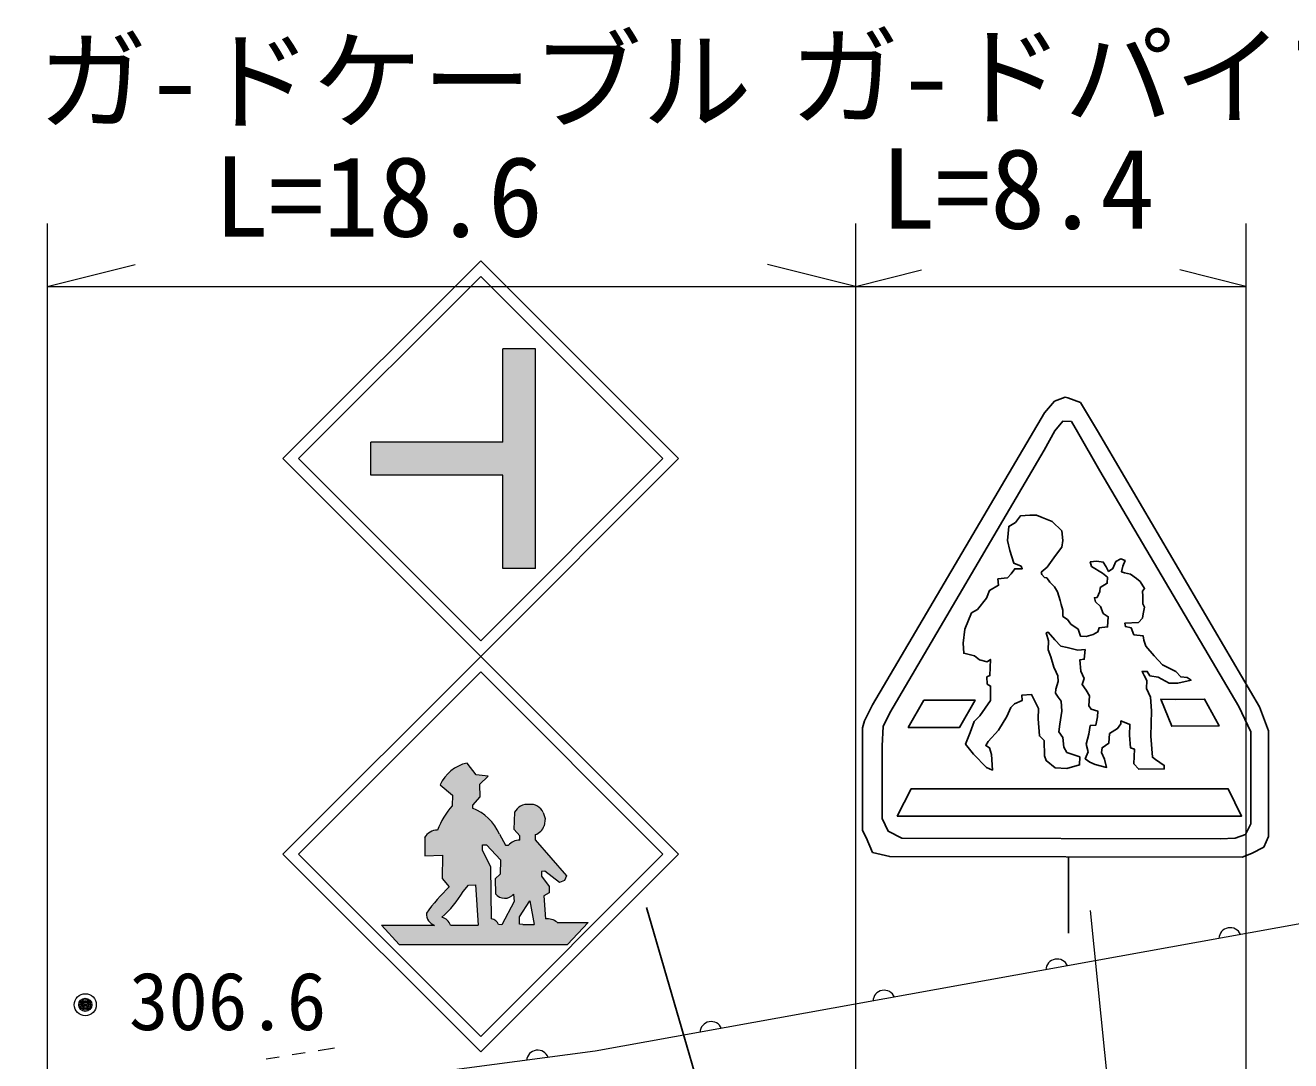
# Model space of a CAD drawing. Units: millimetres, scale not verified. Extents: x 40000 to 680000, y 20000 to 380000.
# Drawn here: x 244540 to 273334, y 312339 to 335898 of the extents above; entities that cross this region are included whole.
import ezdxf
from ezdxf.enums import TextEntityAlignment as Align

# ---------------------------------------------------------------- set-up
doc = ezdxf.new("R2010")
doc.units = ezdxf.units.MM
doc.header["$LTSCALE"] = 1000
doc.header["$PDMODE"] = 32
doc.header["$PDSIZE"] = 500
for name, color, linetype, lineweight in [('M-BGD', 7, 'Continuous', 13), ('M-STR-HTXT', 7, 'Continuous', 13), ('M-STR-STRC', 7, 'Continuous', 13)]:
    doc.layers.add(name, color=color, linetype=linetype, lineweight=lineweight)
doc.styles.add('ＭＳ ゴシック', font='')
doc.styles.get('ＭＳ ゴシック').set_extended_font_data('MS Gothic')

msp = doc.modelspace()

# ---------------------------------------------------------------- hatches: boundary and pattern name
at = {"layer": 'M-STR-STRC'}
for points in [[(252402, 326414), (255402, 326414), (255402, 328539), (256152, 328539), (256152, 323539), (255402, 323539), (255402, 325664), (252402, 325664)], [(254624, 316334), (254786, 316340), (254846, 315420), (255306, 315437), (255305, 315440), (255304, 315443), (255303, 315446), (255301, 315449), (255300, 315453), (255299, 315456), (255298, 315459), (255296, 315462), (255295, 315465), (255293, 315468), (255292, 315470), (255290, 315473), (255288, 315476), (255287, 315479), (255285, 315482), (255283, 315485), (255281, 315487), (255279, 315490), (255277, 315493), (255275, 315495), (255273, 315498), (255271, 315501), (255269, 315503), (255267, 315506), (255264, 315508), (255262, 315510), (255260, 315513), (255258, 315515), (255255, 315517), (255253, 315520), (255250, 315522), (255248, 315524), (255245, 315526), (255243, 315528), (255240, 315530), (255237, 315532), (255235, 315534), (255232, 315536), (255229, 315538), (255226, 315540), (255223, 315542), (255221, 315543), (255218, 315545), (255215, 315546), (255212, 315548), (255209, 315549), (255206, 315551), (255203, 315552), (255200, 315554), (255197, 315555), (255194, 315556), (255191, 315557), (255188, 315558), (255184, 315559), (255181, 315560), (255178, 315561), (255175, 315562), (255172, 315563), (255168, 315564), (255165, 315565), (255162, 315565), (255159, 315566), (255155, 315567), (255152, 315567), (255149, 315567), (255135, 316743), (254943, 317130), (254945, 317251), (255031, 317254), (255353, 316909), (255347, 316581), (255232, 316474), (255238, 316137), (255241, 316134), (255244, 316130), (255246, 316127), (255249, 316123), (255252, 316120), (255256, 316116), (255259, 316113), (255262, 316110), (255265, 316107), (255268, 316104), (255272, 316101), (255275, 316098), (255279, 316095), (255282, 316092), (255286, 316089), (255289, 316086), (255293, 316083), (255297, 316081), (255300, 316078), (255304, 316076), (255308, 316073), (255312, 316071), (255316, 316069), (255320, 316066), (255324, 316064), (255328, 316062), (255332, 316060), (255336, 316058), (255340, 316056), (255344, 316055), (255348, 316053), (255353, 316051), (255357, 316050), (255361, 316048), (255365, 316047), (255370, 316045), (255374, 316044), (255379, 316043), (255383, 316042), (255387, 316041), (255392, 316040), (255396, 316039), (255401, 316038), (255405, 316037), (255410, 316036), (255414, 316036), (255419, 316035), (255423, 316035), (255428, 316035), (255432, 316034), (255437, 316034), (255441, 316034), (255446, 316034), (255450, 316034), (255455, 316034), (255460, 316034), (255464, 316035), (255469, 316035), (255473, 316035), (255478, 316036), (255482, 316036), (255487, 316037), (255491, 316038), (255496, 316039), (255500, 316040), (255504, 316041), (255509, 316042), (255513, 316043), (255518, 316044), (255522, 316045), (255526, 316047), (255531, 316048), (255535, 316050), (255539, 316051), (255543, 316053), (255548, 316055), (255552, 316056), (255556, 316058), (255560, 316060), (255564, 316062), (255568, 316064), (255572, 316067), (255576, 316069), (255580, 316071), (255584, 316074), (255588, 316076), (255591, 316079), (255595, 316081), (255599, 316084), (255602, 316086), (255606, 316089), (255610, 316092), (255613, 316095), (255617, 316098), (255620, 316101), (255623, 316104), (255627, 316107), (255630, 316110), (255633, 316114), (255636, 316117), (255639, 316120), (255642, 316124), (255645, 316127), (255648, 316131), (255649, 316131), (255666, 315963), (255386, 315434), (255785, 315446), (255782, 315614), (256018, 315975), (256120, 315442), (256639, 315487), (256634, 315491), (256629, 315495), (256623, 315499), (256618, 315503), (256613, 315506), (256607, 315510), (256602, 315513), (256596, 315517), (256591, 315520), (256585, 315523), (256579, 315526), (256573, 315529), (256568, 315532), (256562, 315535), (256556, 315537), (256550, 315540), (256544, 315542), (256538, 315545), (256532, 315547), (256526, 315549), (256519, 315551), (256513, 315553), (256507, 315555), (256501, 315556), (256494, 315558), (256488, 315560), (256482, 315561), (256475, 315562), (256469, 315563), (256463, 315564), (256456, 315565), (256450, 315566), (256443, 315567), (256437, 315567), (256430, 315568), (256424, 315568), (256417, 315568), (256411, 315569), (256404, 315569), (256398, 315568), (256391, 315568), (256385, 315568), (256378, 315568), (256373, 315567), (256340, 316087), (256458, 316161), (256458, 316306), (256287, 316539), (256287, 316646), (256364, 316649), (256698, 316391), (256807, 316436), (256857, 316548), (256142, 317362), (256142, 317483), (256147, 317485), (256153, 317487), (256158, 317489), (256163, 317491), (256169, 317493), (256174, 317496), (256179, 317498), (256184, 317501), (256189, 317504), (256194, 317506), (256199, 317509), (256204, 317512), (256209, 317515), (256214, 317518), (256219, 317521), (256223, 317525), (256228, 317528), (256233, 317532), (256237, 317535), (256242, 317539), (256246, 317542), (256250, 317546), (256255, 317550), (256259, 317554), (256263, 317558), (256267, 317562), (256271, 317566), (256275, 317570), (256279, 317574), (256283, 317579), (256286, 317583), (256290, 317587), (256294, 317592), (256297, 317596), (256300, 317601), (256304, 317606), (256307, 317610), (256310, 317615), (256313, 317620), (256316, 317625), (256319, 317630), (256322, 317635), (256325, 317640), (256327, 317645), (256330, 317650), (256332, 317655), (256335, 317661), (256337, 317666), (256339, 317671), (256341, 317677), (256343, 317682), (256344, 317685), (256367, 317852), (256321, 317985), (256319, 317990), (256317, 317995), (256315, 317999), (256312, 318004), (256310, 318009), (256308, 318014), (256305, 318018), (256302, 318023), (256300, 318027), (256297, 318032), (256294, 318036), (256291, 318040), (256288, 318045), (256285, 318049), (256282, 318053), (256279, 318057), (256275, 318062), (256272, 318066), (256269, 318070), (256265, 318073), (256262, 318077), (256258, 318081), (256254, 318085), (256250, 318089), (256247, 318092), (256243, 318096), (256239, 318099), (256235, 318103), (256231, 318106), (256227, 318109), (256222, 318112), (256218, 318115), (256214, 318118), (256210, 318121), (256205, 318124), (256201, 318127), (256196, 318130), (256192, 318132), (256187, 318135), (256182, 318138), (256178, 318140), (256173, 318142), (256168, 318145), (256163, 318147), (256159, 318149), (256154, 318151), (256149, 318153), (256144, 318154), (256139, 318156), (256134, 318158), (256129, 318159), (256124, 318161), (256119, 318162), (256114, 318164), (256109, 318165), (256104, 318166), (256098, 318167), (256093, 318168), (256088, 318169), (256083, 318169), (256078, 318170), (256072, 318171), (256067, 318171), (256062, 318172), (256057, 318172), (256051, 318172), (256046, 318172), (256041, 318172), (256036, 318172), (256030, 318172), (256025, 318172), (256020, 318171), (256015, 318171), (256009, 318170), (256004, 318170), (256004, 318170), (255998, 318170), (255992, 318171), (255986, 318171), (255981, 318171), (255975, 318171), (255969, 318172), (255963, 318171), (255958, 318171), (255952, 318171), (255946, 318171), (255940, 318170), (255935, 318170), (255929, 318169), (255923, 318168), (255917, 318168), (255912, 318167), (255906, 318166), (255900, 318164), (255895, 318163), (255889, 318162), (255884, 318160), (255878, 318159), (255873, 318157), (255867, 318155), (255862, 318154), (255856, 318152), (255851, 318150), (255845, 318148), (255840, 318145), (255835, 318143), (255830, 318141), (255824, 318138), (255819, 318136), (255814, 318133), (255809, 318130), (255804, 318127), (255799, 318125), (255794, 318122), (255789, 318118), (255785, 318115), (255780, 318112), (255775, 318109), (255770, 318105), (255766, 318102), (255761, 318098), (255757, 318095), (255753, 318091), (255748, 318087), (255744, 318083), (255740, 318079), (255736, 318075), (255732, 318071), (255728, 318067), (255724, 318063), (255720, 318058), (255716, 318054), (255713, 318049), (255709, 318045), (255706, 318040), (255702, 318036), (255699, 318031), (255695, 318026), (255692, 318022), (255689, 318017), (255686, 318012), (255683, 318007), (255680, 318002), (255678, 317997), (255675, 317992), (255675, 317991), (255663, 317598), (255790, 317454), (255790, 317356), (255785, 317356), (255780, 317357), (255775, 317357), (255770, 317357), (255765, 317357), (255760, 317357), (255755, 317357), (255750, 317356), (255745, 317356), (255740, 317355), (255735, 317355), (255730, 317354), (255725, 317354), (255720, 317353), (255715, 317352), (255710, 317351), (255705, 317350), (255700, 317349), (255695, 317348), (255690, 317346), (255685, 317345), (255681, 317343), (255676, 317342), (255671, 317340), (255666, 317338), (255662, 317337), (255657, 317335), (255652, 317333), (255648, 317331), (255643, 317329), (255639, 317326), (255634, 317324), (255630, 317322), (255625, 317319), (255621, 317317), (255617, 317314), (255612, 317312), (255608, 317309), (255604, 317306), (255600, 317303), (255596, 317300), (255592, 317297), (255588, 317294), (255584, 317291), (255580, 317288), (255576, 317284), (255573, 317281), (255569, 317278), (255565, 317274), (255562, 317270), (255558, 317267), (255555, 317263), (255551, 317259), (255548, 317256), (255545, 317252), (255542, 317248), (255539, 317244), (255536, 317240), (255467, 317240), (255328, 317494), (255320, 317512), (255312, 317530), (255304, 317547), (255295, 317565), (255286, 317582), (255276, 317599), (255267, 317616), (255257, 317633), (255246, 317649), (255236, 317666), (255225, 317682), (255214, 317698), (255202, 317714), (255191, 317729), (255179, 317745), (255166, 317760), (255154, 317775), (255141, 317790), (255128, 317804), (255115, 317818), (255101, 317832), (255088, 317846), (255074, 317860), (255059, 317873), (255045, 317886), (255030, 317899), (255015, 317912), (255000, 317924), (254985, 317936), (254969, 317948), (254954, 317959), (254938, 317970), (254922, 317981), (254905, 317992), (254889, 318002), (254872, 318012), (254855, 318022), (254838, 318032), (254821, 318041), (254804, 318050), (254786, 318058), (254768, 318067), (254751, 318075), (254733, 318082), (254716, 318089), (254716, 318152), (254884, 318343), (254872, 318626), (255075, 318817), (254798, 318840), (254591, 319111), (254576, 319108), (254561, 319104), (254547, 319101), (254532, 319097), (254518, 319092), (254503, 319088), (254489, 319083), (254475, 319078), (254461, 319073), (254447, 319067), (254433, 319062), (254419, 319056), (254405, 319049), (254391, 319043), (254378, 319036), (254365, 319029), (254351, 319022), (254338, 319015), (254325, 319007), (254312, 318999), (254300, 318991), (254287, 318983), (254275, 318974), (254262, 318966), (254250, 318957), (254238, 318948), (254226, 318938), (254215, 318929), (254203, 318919), (254192, 318909), (254181, 318899), (254170, 318888), (254159, 318878), (254149, 318867), (254138, 318856), (254128, 318845), (254118, 318834), (254108, 318822), (254099, 318811), (254089, 318799), (254080, 318787), (254071, 318775), (254062, 318763), (254054, 318750), (254045, 318738), (254037, 318725), (254029, 318712), (254022, 318699), (254014, 318686), (254007, 318673), (254000, 318660), (253993, 318646), (253987, 318632), (253981, 318619), (253979, 318615), (254262, 318384), (254256, 318142), (254236, 318119), (254217, 318096), (254198, 318073), (254179, 318049), (254161, 318026), (254143, 318002), (254126, 317977), (254109, 317952), (254092, 317927), (254076, 317902), (254061, 317876), (254046, 317850), (254031, 317824), (254017, 317798), (254003, 317771), (253990, 317744), (253977, 317717), (253965, 317690), (253953, 317662), (253941, 317635), (253930, 317607), (253921, 317582), (253916, 317582), (253910, 317582), (253905, 317582), (253900, 317582), (253894, 317582), (253889, 317582), (253883, 317582), (253878, 317582), (253873, 317581), (253867, 317581), (253862, 317580), (253857, 317579), (253851, 317578), (253846, 317577), (253841, 317576), (253836, 317575), (253830, 317574), (253825, 317573), (253820, 317571), (253815, 317570), (253810, 317568), (253804, 317567), (253799, 317565), (253794, 317563), (253789, 317561), (253784, 317559), (253779, 317557), (253774, 317555), (253770, 317553), (253765, 317551), (253760, 317548), (253755, 317546), (253750, 317543), (253746, 317540), (253741, 317538), (253737, 317535), (253732, 317532), (253728, 317529), (253723, 317526), (253719, 317523), (253714, 317519), (253710, 317516), (253706, 317513), (253702, 317509), (253698, 317506), (253694, 317502), (253690, 317499), (253686, 317495), (253682, 317491), (253678, 317487), (253675, 317483), (253671, 317479), (253668, 317475), (253664, 317471), (253661, 317467), (253657, 317463), (253654, 317458), (253651, 317454), (253648, 317450), (253645, 317445), (253642, 317441), (253639, 317436), (253636, 317432), (253634, 317427), (253631, 317422), (253628, 317418), (253627, 317414), (253627, 316999), (254031, 317016), (254025, 316485), (254187, 316295), (254138, 316249), (254091, 316202), (254044, 316154), (253998, 316105), (253953, 316056), (253909, 316006), (253866, 315955), (253824, 315903), (253782, 315851), (253742, 315798), (253702, 315744), (253667, 315694), (253667, 315690), (253667, 315685), (253667, 315680), (253667, 315675), (253667, 315670), (253667, 315666), (253667, 315661), (253668, 315656), (253668, 315651), (253669, 315647), (253669, 315642), (253670, 315637), (253671, 315632), (253672, 315628), (253673, 315623), (253674, 315618), (253675, 315614), (253676, 315609), (253677, 315604), (253679, 315600), (253680, 315595), (253682, 315591), (253683, 315586), (253685, 315582), (253687, 315577), (253689, 315573), (253691, 315568), (253693, 315564), (253695, 315560), (253697, 315555), (253699, 315551), (253701, 315547), (253704, 315543), (253706, 315539), (253709, 315534), (253711, 315530), (253714, 315526), (253716, 315523), (253719, 315519), (253722, 315515), (253725, 315511), (253728, 315507), (253731, 315503), (253734, 315500), (253737, 315496), (253741, 315493), (253744, 315489), (253747, 315486), (253751, 315482), (253754, 315479), (253758, 315476), (253761, 315473), (253765, 315470), (253769, 315467), (253772, 315464), (253776, 315461), (253780, 315458), (253784, 315455), (253788, 315452), (253792, 315450), (253796, 315447), (253800, 315445), (253804, 315442), (253808, 315440), (253813, 315438), (253817, 315435), (253821, 315433), (253825, 315431), (253830, 315429), (253834, 315427), (253839, 315425), (253843, 315424), (253848, 315422), (253852, 315420), (253854, 315420), (254215, 315420), (254214, 315424), (254212, 315429), (254211, 315433), (254209, 315437), (254207, 315442), (254205, 315446), (254203, 315450), (254201, 315455), (254199, 315459), (254197, 315463), (254195, 315467), (254192, 315471), (254190, 315476), (254188, 315480), (254185, 315484), (254183, 315488), (254180, 315491), (254177, 315495), (254174, 315499), (254171, 315503), (254169, 315507), (254166, 315510), (254162, 315514), (254159, 315518), (254156, 315521), (254153, 315524), (254150, 315528), (254146, 315531), (254143, 315534), (254139, 315538), (254136, 315541), (254132, 315544), (254129, 315547), (254125, 315550), (254121, 315553), (254117, 315556), (254114, 315558), (254110, 315561), (254106, 315564), (254102, 315566), (254098, 315569), (254094, 315571), (254090, 315574), (254085, 315576), (254081, 315578), (254077, 315580), (254073, 315582), (254069, 315584), (254064, 315586), (254060, 315588), (254055, 315590), (254051, 315592), (254047, 315593), (254042, 315595), (254038, 315596), (254033, 315597), (254028, 315599), (254024, 315600), (254019, 315601), (254018, 315601), (254049, 315629), (254079, 315657), (254109, 315685), (254138, 315714), (254167, 315744), (254195, 315774), (254223, 315804), (254250, 315835), (254277, 315867), (254303, 315898), (254328, 315931), (254353, 315964), (254378, 315997), (254401, 316030), (254425, 316064), (254447, 316099), (254469, 316134), (254491, 316169), (254503, 316190)], [(256876, 314980), (257349, 315487), (256639, 315487), (256120, 315442), (255861, 315442), (255785, 315446), (255386, 315434), (255306, 315437), (254846, 315420), (254215, 315420), (253854, 315420), (252648, 315420), (253043, 314980)]]:
    msp.add_hatch(color=256, dxfattribs=at).paths.add_polyline_path(points)

# ---------------------------------------------------------------- linework, layer by layer
at = {"layer": 'M-BGD'}
for p, q in [((268767, 315753), (270711, 296537)), ((250019, 312381), (250315, 312429)), ((250611, 312477), (250907, 312525)), ((251203, 312573), (251573, 312632))]:
    msp.add_line(p, q, dxfattribs=at)
msp.add_lwpolyline([(319412, 302407), (315509, 307498), (312797, 309904), (308381, 312583), (306287, 313390), (302170, 313637), (285441, 315753), (276020, 315902), (257507, 312553), (244168, 310788), (240370, 310340), (235016, 310698), (230141, 311805)], dxfattribs=at)
for radius in [150, 120, 90, 60, 30, 20]:
    msp.add_circle((245905, 313612), radius, dxfattribs=at)
for centre, start, end in [((271955, 315110), 22.9364, 177.5756), ((268018, 314397), 22.9364, 177.5756), ((264082, 313685), 22.9364, 177.5756), ((260146, 312973), 22.9364, 177.5756), ((256198, 312323), 20.2161, 174.8553)]:
    msp.add_arc(centre, 256, start, end, dxfattribs=at)
msp.add_point((245905, 313612), dxfattribs=at)
at = {"layer": 'M-STR-HTXT'}
for p, q in [((245036, 331385), (245036, 301988)), ((263430, 331385), (263430, 301988)), ((272312, 331385), (272312, 301988)), ((245036, 329958), (247036, 330458)), ((263430, 329958), (261430, 330458)), ((263430, 329958), (264930, 330333)), ((272312, 329958), (270812, 330333)), ((245036, 329958), (263430, 329958)), ((263430, 329958), (272312, 329958))]:
    msp.add_line(p, q, dxfattribs=at)
at = {"layer": 'M-STR-STRC'}
for p, q in [((250403, 326039), (254903, 330539)), ((259403, 326039), (254903, 330539)), ((250756, 326039), (254903, 330186)), ((259050, 326039), (254903, 330186)), ((256152, 328539), (255402, 328539)), ((255402, 326414), (255402, 328539)), ((256152, 323539), (256152, 328539)), ((252402, 325664), (252402, 326414)), ((255402, 326414), (252402, 326414)), ((250403, 326039), (254903, 321539)), ((250756, 326039), (254903, 321892)), ((254903, 321892), (259050, 326039)), ((254903, 321539), (259403, 326039)), ((255402, 325664), (252402, 325664)), ((255402, 323539), (255402, 325664)), ((256152, 323539), (255402, 323539)), ((250403, 317039), (254903, 321539)), ((259403, 317039), (254903, 321539)), ((250757, 317039), (254903, 321185)), ((259050, 317039), (254903, 321185)), ((254798, 318840), (254591, 319111)), ((255075, 318817), (254798, 318840)), ((255075, 318817), (254872, 318626)), ((253979, 318615), (254262, 318384)), ((254872, 318626), (254884, 318343)), ((254262, 318384), (254256, 318142)), ((254884, 318343), (254716, 318152)), ((254716, 318152), (254716, 318089)), ((255663, 317598), (255675, 317991)), ((256321, 317985), (256367, 317852)), ((256367, 317852), (256344, 317685)), ((253627, 317414), (253627, 316999)), ((255328, 317494), (255467, 317240)), ((255790, 317454), (255663, 317598)), ((255790, 317356), (255790, 317454)), ((256142, 317483), (256142, 317362)), ((256142, 317362), (256857, 316548)), ((250403, 317039), (254903, 312538)), ((250757, 317039), (254903, 312892)), ((254903, 312892), (259050, 317039)), ((254903, 312539), (259403, 317039)), ((254943, 317130), (254945, 317251)), ((255135, 316743), (254943, 317130)), ((254945, 317251), (255031, 317254)), ((255031, 317254), (255353, 316909)), ((255467, 317240), (255536, 317240)), ((253627, 316999), (254031, 317016)), ((254031, 317016), (254025, 316485)), ((255149, 315567), (255135, 316743)), ((255353, 316909), (255347, 316581)), ((254025, 316485), (254187, 316295)), ((255347, 316581), (255232, 316474)), ((255232, 316474), (255238, 316137)), ((256364, 316649), (256287, 316646)), ((256287, 316646), (256287, 316539)), ((256287, 316539), (256458, 316306)), ((256698, 316391), (256364, 316649)), ((256857, 316548), (256807, 316436)), ((254503, 316190), (254624, 316334)), ((254624, 316334), (254786, 316340)), ((254786, 316340), (254846, 315420)), ((256458, 316161), (256340, 316087)), ((256458, 316306), (256458, 316161)), ((256807, 316436), (256698, 316391)), ((255666, 315963), (255386, 315434)), ((255649, 316131), (255666, 315963)), ((255782, 315614), (256018, 315975)), ((256018, 315975), (256120, 315442)), ((256340, 316087), (256373, 315567)), ((255785, 315446), (255782, 315614)), ((252648, 315420), (253854, 315420)), ((252648, 315420), (253043, 314980)), ((254215, 315420), (254846, 315420)), ((255386, 315434), (255306, 315437)), ((255861, 315442), (255785, 315446)), ((255861, 315442), (256120, 315442)), ((256639, 315487), (257349, 315487)), ((257349, 315487), (256876, 314980)), ((253043, 314980), (256876, 314980))]:
    msp.add_line(p, q, dxfattribs=at)
at = {"layer": 'M-STR-STRC', "lineweight": 25}
for p, q in [((268277, 316978), (268277, 315240)), ((258673, 315823), (264266, 296658))]:
    msp.add_line(p, q, dxfattribs=at)
for points in [[(268262, 327420), (268547, 327313), (268937, 326668), (272621, 320394), (272832, 319846), (272832, 317441), (272724, 317200), (272442, 317052), (272227, 316971), (264209, 316985), (263820, 317079), (263672, 317415), (263592, 317576), (263592, 319913), (263632, 320074), (263820, 320437), (267733, 327079), (267961, 327348), (268198, 327434)], [(268345, 326886), (268486, 326650), (268994, 325759), (272157, 320398), (272429, 319820), (272430, 317732), (272306, 317484), (272069, 317400), (271731, 317391), (264486, 317400), (264173, 317559), (264041, 317853), (264035, 318123), (264038, 319505), (264058, 319943), (264209, 320253), (267721, 326231), (267968, 326673), (268146, 326887)], [(267654, 323455), (267794, 323569), (267984, 323836), (268124, 324026), (268149, 324178), (268124, 324394), (267908, 324609), (267680, 324698), (267553, 324749), (267401, 324749), (267185, 324736), (267071, 324584), (266919, 324495), (266893, 324178), (266944, 323950), (267033, 323658), (267198, 323595), (267224, 323531), (267055, 323531), (266976, 323419), (266891, 323328), (266672, 323300), (266688, 323159), (266480, 323041), (266412, 322861), (266204, 322607), (266068, 322528), (265922, 322156), (265877, 321840), (265894, 321609), (266142, 321553), (266254, 321463), (266424, 321418), (266502, 321468), (266491, 321102), (266421, 321071), (266427, 320908), (266506, 320863), (266500, 320536), (266258, 320186), (266128, 320057), (266038, 319809), (265937, 319544), (266117, 319313), (266410, 319008), (266545, 318952), (266523, 319307), (266478, 319459), (266393, 319510), (266450, 319600), (266681, 319859), (266878, 320169), (266968, 320378), (267047, 320457), (267227, 320536), (267216, 320660), (267436, 320671), (267594, 320350), (267588, 320119), (267616, 319730), (267723, 319623), (267735, 319273), (267768, 319166), (267977, 319003), (268236, 318986), (268529, 319070), (268535, 319251), (268242, 319352), (268169, 319470), (268146, 319690), (268061, 319820), (268084, 320000), (268123, 320293), (268107, 320519), (268039, 320609), (267983, 320699), (267988, 320795), (268045, 320964), (268033, 321099), (267996, 321178), (267947, 321291), (267872, 321531), (267813, 321684), (267821, 321895), (267770, 322072), (267813, 322090), (267967, 321913), (268102, 321772), (268248, 321738), (268491, 321682), (268654, 321693), (268637, 321474), (268536, 321462), (268558, 321203), (268632, 321034), (268587, 320899), (268677, 320769), (268756, 320639), (268744, 320414), (268795, 320335), (268942, 320296), (268936, 320160), (268902, 319974), (268773, 319963), (268739, 319766), (268682, 319540), (268727, 319366), (268660, 319208), (268761, 319135), (268885, 319078), (269145, 319011), (269094, 319202), (269032, 319349), (269043, 319461), (269195, 319563), (269212, 319783), (269393, 319895), (269466, 320003), (269471, 320070), (269674, 319991), (269663, 319749), (269691, 319456), (269776, 319428), (269765, 319095), (269877, 318971), (270458, 318977), (270458, 319056), (270255, 319191), (270187, 319242), (270148, 319721), (270165, 320301), (270142, 320611), (270052, 320809), (270063, 320989), (270001, 321102), (269951, 321197), (270069, 321197), (270131, 321096), (270317, 321068), (270571, 320927), (270762, 320927), (271067, 320995), (270976, 321057), (270830, 321073), (270717, 321197), (270418, 321344), (270227, 321553), (270035, 321772), (269990, 321908), (269973, 322009), (269765, 322032), (269703, 322189), (269573, 322218), (269562, 322296), (269872, 322313), (269960, 322411), (269979, 322509), (270005, 322659), (269971, 322734), (269971, 322911), (269964, 323024), (270009, 323087), (269907, 323241), (269825, 323309), (269689, 323411), (269554, 323437), (269487, 323459), (269517, 323595), (269565, 323719), (269471, 323756), (269355, 323696), (269287, 323535), (269190, 323471), (269133, 323580), (269069, 323685), (268923, 323707), (268773, 323689), (268799, 323587), (269051, 323429), (269163, 323339), (269160, 323204), (268998, 323106), (268991, 323012), (268927, 322881), (268867, 322873), (268889, 322783), (269006, 322674), (269069, 322516), (269182, 322441), (269167, 322208), (268975, 322189), (268945, 322095), (268840, 322039), (268682, 321994), (268547, 322002), (268498, 322156), (268333, 322268), (268258, 322377), (268145, 322449), (268145, 322588), (268111, 322719), (268089, 322813), (268029, 323005), (267961, 323121), (267852, 323226), (267781, 323328), (267728, 323335), (267668, 323403)], [(264986, 320544), (264631, 319923), (265798, 319923), (266153, 320544)], [(270705, 320559), (271376, 320568), (271703, 319955), (270627, 319950), (270379, 320569)], [(265271, 318525), (271913, 318525), (272217, 317904), (264380, 317904), (264697, 318525)]]:
    msp.add_lwpolyline(points, close=True, dxfattribs=at)
at = {"layer": 'M-STR-STRC'}
for centre, radius, start, end in [((254769, 318266), 863, 101.9099, 156.1964), ((255536, 316996), 1718, 138.177, 160.0693), ((254303, 317051), 1117, 23.3704, 68.2743), ((255969, 317842), 330, 83.9547, 153.1252), ((256042, 317871), 301, 22.2462, 97.3706), ((256034, 317793), 329, 289.2307, 340.7693), ((253901, 317274), 308, 86.2887, 152.9588), ((255767, 317068), 288, 85.5239, 143.364), ((256804, 313505), 3825, 133.1717, 145.0835), ((252462, 317377), 2360, 311.2307, 329.8244), ((255446, 316294), 260, 217.0473, 321.304), ((253941, 315680), 275, 177.0124, 251.5462), ((253957, 315337), 271, 17.681, 76.9396), ((255125, 315379), 190, 17.796, 82.5977), ((256407, 315197), 372, 51.3552, 95.2346)]:
    msp.add_arc(centre, radius, start, end, dxfattribs=at)

# ---------------------------------------------------------------- texts
at = {"layer": 'M-BGD', "style": 'ＭＳ ゴシック'}
msp.add_text('306.6', height=1320, dxfattribs=at).set_placement((246898, 312639), align=Align.BOTTOM_LEFT)
at = {"layer": 'M-STR-HTXT', "style": 'ＭＳ ゴシック'}
for s, p in [('ガ-ドケーブル', (244824, 333172)), ('ガ-ドパイプ', (261930, 333270)), ('L=18.6', (248834, 330537)), ('L=8.4', (264005, 330717))]:
    msp.add_text(s, height=1833, dxfattribs=at).set_placement(p, align=Align.BOTTOM_LEFT)

doc.saveas('drawing.dxf')
